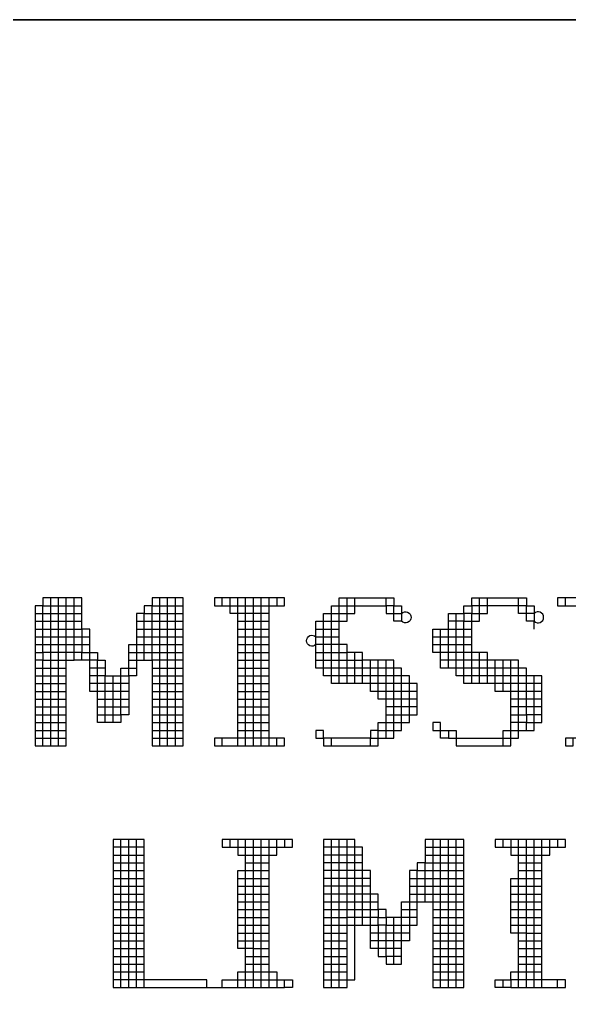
# Model space of a CAD drawing. Header units: millimetres. Extents: x 0 to 420, y 0 to 297.
# Drawn here: x 386.38 to 392.49, y 72.62 to 83.59 of the extents above; entities that cross this region are included whole.
import ezdxf
from ezdxf.enums import TextEntityAlignment as Align

# ---------------------------------------------------------------- set-up
doc = ezdxf.new("R2010")
doc.units = ezdxf.units.MM
doc.layers.add('GPDRAW', color=1, linetype='Continuous')
doc.layers.add('TEXT', color=255, linetype='Continuous')
doc.styles.add('ECL', font='SIMFANG_2312.TTF', dxfattribs={"width": 0.7, "height": 3})

# ---------------------------------------------------------------- blocks, each defined once
blk = doc.blocks.new('gpdraw')
at = {"color": 2}
blk.add_lwpolyline([(912.308, -4.113), (1041.808, -4.113), (1041.808, -82.7), (912.308, -82.7)], close=True, dxfattribs=at)
blk = doc.blocks.new('*U60')
at = {"color": 165, "linetype": 'Continuous'}
for points in [[(27.357, 5.316), (27.209, 5.316), (27.06, 5.316), (26.912, 5.316), (26.763, 5.316), (26.763, 5.167), (26.763, 5.019), (26.763, 4.87), (26.763, 4.722), (26.763, 4.573), (26.763, 4.425), (26.763, 4.276), (26.763, 4.128), (26.763, 3.979), (26.763, 3.831), (26.763, 3.682), (26.912, 3.682), (27.06, 3.682), (27.209, 3.682), (27.357, 3.682), (27.357, 3.831), (27.357, 3.979), (27.357, 4.128), (27.357, 4.276), (27.357, 4.425), (27.357, 4.573), (27.357, 4.722), (27.357, 4.87), (27.357, 5.019), (27.357, 5.167), (27.357, 5.316), (27.357, 5.464), (27.357, 5.613), (27.357, 5.761), (27.357, 5.91), (27.357, 6.058), (27.357, 6.207), (27.357, 6.355), (27.357, 6.504), (26.763, 6.504), (26.763, 6.355), (26.615, 6.355), (26.615, 6.207), (26.466, 6.207), (26.466, 6.058), (26.466, 5.91), (26.466, 5.761), (26.466, 5.613), (26.466, 5.464), (26.466, 5.316), (26.466, 5.167), (26.466, 5.019), (26.318, 5.019), (26.318, 4.87), (26.318, 4.722), (26.318, 4.573), (26.318, 4.425), (26.318, 4.276), (26.169, 4.276), (26.169, 4.128), (26.021, 4.128), (25.872, 4.128), (25.724, 4.128), (25.724, 4.276), (25.724, 4.425), (25.724, 4.573), (25.724, 4.722), (25.575, 4.722), (25.575, 4.87), (25.575, 5.019), (25.575, 5.167), (25.575, 5.316), (25.575, 5.464), (25.575, 5.613), (25.575, 5.761), (25.575, 5.91), (25.427, 5.91), (25.427, 6.058), (25.427, 6.207), (25.427, 6.355), (25.427, 6.504), (24.684, 6.504), (24.684, 6.355), (24.536, 6.355), (24.536, 6.207), (24.536, 6.058), (24.536, 5.91), (24.536, 5.761), (24.536, 5.613), (24.536, 5.464), (24.536, 5.316), (24.536, 5.167), (24.536, 5.019), (24.536, 4.87), (24.536, 4.722), (24.536, 4.573), (24.536, 4.425), (24.536, 4.276), (24.536, 4.128), (24.536, 3.979), (24.536, 3.831), (24.536, 3.682), (24.684, 3.682), (24.833, 3.682), (24.981, 3.682), (25.13, 3.682), (25.13, 3.831), (25.13, 3.979), (25.13, 4.128), (25.13, 4.276), (25.13, 4.425), (25.13, 4.573), (25.13, 4.722), (25.13, 4.87), (25.13, 5.019), (25.13, 5.167), (25.13, 5.316), (25.13, 5.464), (25.13, 5.613), (25.13, 5.761), (25.13, 5.91), (25.13, 6.058), (25.13, 6.207), (25.13, 6.355), (25.13, 6.504)], [(30.476, 4.87), (30.476, 5.019), (30.476, 5.167), (30.476, 5.316), (30.476, 5.464), (30.476, 5.613), (30.327, 5.613), (30.327, 5.761), (30.327, 5.91), (30.327, 6.058), (30.327, 6.207), (30.476, 6.207), (30.476, 6.355), (30.476, 6.504)], [(32.406, 5.91), (32.555, 5.91), (32.703, 5.91), (32.852, 5.91), (32.852, 6.058), (32.852, 6.207), (33, 6.207), (33, 6.355), (33, 6.504)], [(32.406, 3.831), (32.258, 3.831), (32.258, 3.979), (32.555, 3.979), (32.555, 3.831), (33.446, 3.831), (33.446, 3.979), (33.594, 3.979), (33.743, 3.979), (33.891, 3.979), (34.04, 3.979), (34.04, 4.128), (34.188, 4.128), (34.188, 4.276), (34.188, 4.425), (34.188, 4.573), (34.188, 4.722), (34.188, 4.87), (34.188, 5.019), (33.891, 5.019), (33.891, 5.167), (33.743, 5.167), (33.743, 5.316), (33.149, 5.316), (33.149, 5.464), (32.852, 5.464), (32.703, 5.464), (32.555, 5.464), (32.406, 5.464), (32.258, 5.464), (32.109, 5.464), (32.109, 5.613), (32.109, 5.761), (32.109, 5.91), (32.406, 5.91)], [(24.536, 5.464), (24.684, 5.464), (24.684, 5.613), (24.833, 5.613), (24.981, 5.613), (25.13, 5.613), (25.278, 5.613), (25.427, 5.613), (25.427, 5.464), (25.575, 5.464), (25.724, 5.464), (25.724, 5.316), (25.872, 5.316), (25.872, 5.167), (25.872, 5.019), (26.169, 5.019), (26.318, 5.019), (26.318, 5.167), (26.466, 5.167)], [(25.872, 5.167), (25.724, 5.167), (25.724, 5.316), (25.575, 5.316), (25.427, 5.316), (25.427, 5.464), (25.278, 5.464), (25.13, 5.464), (24.981, 5.464), (24.833, 5.464), (24.684, 5.464), (24.684, 5.316), (24.536, 5.316)], [(32.109, 1.9), (32.109, 1.752), (32.109, 1.603), (32.109, 1.455), (32.109, 1.306), (32.109, 1.158), (32.109, 1.009), (32.109, 0.861), (32.109, 0.712), (32.109, 0.564), (32.109, 0.415), (32.109, 0.267), (32.109, 0.118), (32.109, -0.03), (32.109, -0.179), (32.109, -0.327), (32.109, -0.476), (32.109, -0.624), (32.109, -0.773), (32.109, -0.921), (32.258, -0.921), (32.406, -0.921), (32.555, -0.921), (32.703, -0.921), (32.703, -0.773), (32.703, -0.624), (32.703, -0.476), (32.703, -0.327), (32.703, -0.179), (32.703, -0.03), (32.703, 0.118), (32.703, 0.267), (32.703, 0.415), (32.703, 0.564), (32.703, 0.712), (32.703, 0.861), (32.703, 1.009), (32.703, 1.158), (32.703, 1.306), (32.703, 1.455), (32.703, 1.603), (32.703, 1.752), (32.703, 1.9), (31.961, 1.9), (31.961, 1.752), (31.961, 1.603), (31.961, 1.455), (31.812, 1.455), (31.812, 1.306), (31.664, 1.306), (31.664, 1.158), (31.664, 1.009), (31.664, 0.861), (31.664, 0.712), (31.664, 0.564), (31.664, 0.415), (31.664, 0.267), (31.664, 0.118), (31.664, -0.03), (31.515, -0.03), (31.367, -0.03), (31.218, -0.03), (31.218, 0.118), (31.07, 0.118), (30.921, 0.118)], [(31.812, 0.415), (31.664, 0.415), (31.515, 0.415), (31.218, 0.415), (31.218, 0.564), (31.07, 0.564), (31.07, 0.712), (31.07, 0.861), (30.921, 0.861), (30.773, 0.861), (30.624, 0.861), (30.624, 1.009), (30.476, 1.009), (30.327, 1.009), (30.179, 1.009), (30.03, 1.009)], [(30.624, 0.712), (30.624, 0.861), (30.476, 0.861), (30.327, 0.861), (30.179, 0.861), (30.03, 0.861)], [(30.476, 0.564), (30.624, 0.564), (30.773, 0.564), (30.921, 0.564), (31.07, 0.564), (31.07, 0.415), (31.218, 0.415), (31.218, 0.267), (31.367, 0.267), (31.515, 0.267), (31.664, 0.267), (31.812, 0.267), (31.812, 0.415), (31.812, 0.564)], [(28.1, -0.921), (28.1, -0.773), (28.397, -0.773), (28.397, -0.624), (28.545, -0.624), (28.694, -0.624), (28.842, -0.624), (28.991, -0.624), (29.139, -0.624), (29.139, -0.773), (29.436, -0.773), (29.436, -0.921), (29.288, -0.921)]]:
    blk.add_lwpolyline(points, dxfattribs=at)
at = {"color": 197, "linetype": 'Continuous'}
for points in [[(24.833, 3.682), (24.833, 3.831), (24.833, 3.979), (24.833, 4.128), (24.833, 4.276), (24.833, 4.425), (24.833, 4.573), (24.833, 4.722), (24.833, 4.87), (24.833, 5.019), (24.833, 5.167), (24.833, 5.316), (24.833, 5.464), (24.833, 5.613), (24.833, 5.761), (24.833, 5.91), (24.833, 6.058), (24.833, 6.207), (24.833, 6.355), (24.833, 6.504)], [(24.536, 6.207), (24.684, 6.207), (24.684, 6.355), (24.833, 6.355), (24.981, 6.355), (25.13, 6.355), (25.278, 6.355), (25.427, 6.355)], [(24.536, 6.058), (24.684, 6.058), (24.684, 6.207), (24.833, 6.207), (24.981, 6.207), (25.13, 6.207), (25.278, 6.207), (25.427, 6.207)], [(24.536, 5.91), (24.684, 5.91), (24.684, 6.058), (24.833, 6.058), (24.981, 6.058), (25.13, 6.058), (25.278, 6.058), (25.427, 6.058)], [(31.218, 3.831), (31.218, 3.979), (31.218, 4.128), (31.218, 4.276), (31.218, 4.425), (31.218, 4.573), (31.218, 4.722), (31.218, 4.87), (31.218, 5.019), (31.218, 5.167), (31.218, 5.316)], [(34.188, 4.276), (34.04, 4.276), (33.891, 4.276), (33.891, 4.425), (33.743, 4.425), (33.594, 4.425)], [(26.021, 1.603), (26.169, 1.603), (26.318, 1.603), (26.466, 1.603), (26.615, 1.603)], [(26.021, 1.306), (26.169, 1.306), (26.318, 1.306), (26.466, 1.306), (26.615, 1.306)], [(26.021, 1.158), (26.169, 1.158), (26.318, 1.158), (26.466, 1.158), (26.615, 1.158)], [(33.743, 1.306), (33.891, 1.306), (34.04, 1.306), (34.188, 1.306)], [(26.021, 1.009), (26.169, 1.009), (26.318, 1.009), (26.466, 1.009), (26.615, 1.009)], [(26.021, 0.861), (26.169, 0.861), (26.318, 0.861), (26.466, 0.861), (26.615, 0.861)], [(26.021, 0.712), (26.169, 0.712), (26.318, 0.712), (26.466, 0.712), (26.615, 0.712)], [(26.021, 0.564), (26.169, 0.564), (26.318, 0.564), (26.466, 0.564), (26.615, 0.564)], [(26.021, 0.415), (26.169, 0.415), (26.318, 0.415), (26.466, 0.415), (26.615, 0.415)], [(26.021, 0.267), (26.169, 0.267), (26.318, 0.267), (26.466, 0.267), (26.615, 0.267)], [(26.021, -0.03), (26.169, -0.03), (26.318, -0.03), (26.466, -0.03), (26.615, -0.03)], [(26.021, -0.179), (26.169, -0.179), (26.318, -0.179), (26.466, -0.179), (26.615, -0.179)], [(26.021, -0.327), (26.169, -0.327), (26.318, -0.327), (26.466, -0.327), (26.615, -0.327)], [(28.545, -0.327), (28.694, -0.327), (28.842, -0.327), (28.991, -0.327)], [(26.021, -0.476), (26.169, -0.476), (26.318, -0.476), (26.466, -0.476), (26.615, -0.476)], [(28.545, -0.476), (28.694, -0.476), (28.842, -0.476), (28.991, -0.476)], [(27.803, -0.921), (27.803, -0.773), (26.615, -0.773), (26.466, -0.773), (26.318, -0.773), (26.169, -0.773), (26.021, -0.773)], [(34.485, -0.921), (34.634, -0.921), (34.634, -0.773), (34.188, -0.773), (34.04, -0.773), (33.891, -0.773), (33.743, -0.773), (33.594, -0.773), (33.594, -0.921), (33.446, -0.921), (33.446, -0.773)]]:
    blk.add_lwpolyline(points, dxfattribs=at)
at = {"color": 166, "linetype": 'Continuous'}
for points in [[(24.981, 3.682), (24.981, 3.831), (24.981, 3.979), (24.981, 4.128), (24.981, 4.276), (24.981, 4.425), (24.981, 4.573), (24.981, 4.722), (24.981, 4.87), (24.981, 5.019), (24.981, 5.167), (24.981, 5.316), (24.981, 5.464), (24.981, 5.613), (24.981, 5.761), (24.981, 5.91), (24.981, 6.058), (24.981, 6.207), (24.981, 6.355), (24.981, 6.504)], [(27.06, 3.682), (27.06, 3.831), (27.06, 3.979), (27.06, 4.128), (27.06, 4.276), (27.06, 4.425), (27.06, 4.573), (27.06, 4.722), (27.06, 4.87), (27.06, 5.019), (27.06, 5.167), (27.06, 5.316), (27.06, 5.464), (27.06, 5.613), (27.06, 5.761), (27.06, 5.91), (27.06, 6.058), (27.06, 6.207), (27.06, 6.355), (27.06, 6.504)], [(27.209, 3.682), (27.209, 3.831), (27.209, 3.979), (27.209, 4.128), (27.209, 4.276), (27.209, 4.425), (27.209, 4.573), (27.209, 4.722), (27.209, 4.87), (27.209, 5.019), (27.209, 5.167), (27.209, 5.316), (27.209, 5.464), (27.209, 5.613), (27.209, 5.761), (27.209, 5.91), (27.209, 6.058), (27.209, 6.207), (27.209, 6.355), (27.209, 6.504)], [(28.694, 3.682), (28.694, 3.831), (28.694, 3.979), (28.694, 4.128), (28.694, 4.276), (28.694, 4.425), (28.694, 4.573), (28.694, 4.722), (28.694, 4.87), (28.694, 5.019), (28.694, 5.167), (28.694, 5.316), (28.694, 5.464), (28.694, 5.613), (28.694, 5.761), (28.694, 5.91), (28.694, 6.058), (28.694, 6.207), (28.694, 6.355), (28.694, 6.504)], [(34.188, 4.722), (34.04, 4.722), (33.891, 4.722), (33.891, 4.87), (33.743, 4.87), (33.743, 5.019), (33.594, 5.019), (33.446, 5.019), (33.297, 5.019), (33.149, 5.019), (33.149, 5.167), (33, 5.167), (32.852, 5.167), (32.703, 5.167), (32.555, 5.167), (32.555, 5.316), (32.555, 5.464), (32.555, 5.613), (32.555, 5.761), (32.555, 5.91), (32.555, 6.058), (32.555, 6.207)], [(26.466, -0.921), (26.466, -0.773), (26.466, -0.624), (26.466, -0.476), (26.466, -0.327), (26.466, -0.179), (26.466, -0.03), (26.466, 0.118), (26.466, 0.267), (26.466, 0.415), (26.466, 0.564), (26.466, 0.712), (26.466, 0.861), (26.466, 1.009), (26.466, 1.158), (26.466, 1.306), (26.466, 1.455), (26.466, 1.603), (26.466, 1.752), (26.466, 1.9)], [(28.842, -0.921), (28.842, -0.773), (28.842, -0.624), (28.842, -0.476), (28.842, -0.327), (28.842, -0.179), (28.842, -0.03), (28.842, 0.118), (28.842, 0.267), (28.842, 0.415), (28.842, 0.564), (28.842, 0.712), (28.842, 0.861), (28.842, 1.009), (28.842, 1.158), (28.842, 1.306), (28.842, 1.455), (28.842, 1.603), (28.842, 1.752), (28.842, 1.9)], [(32.258, -0.921), (32.258, -0.773), (32.258, -0.624), (32.258, -0.476), (32.258, -0.327), (32.258, -0.179), (32.258, -0.03), (32.258, 0.118), (32.258, 0.267), (32.258, 0.415), (32.258, 0.564), (32.258, 0.712), (32.258, 0.861), (32.258, 1.009), (32.258, 1.158), (32.258, 1.306), (32.258, 1.455), (32.258, 1.603), (32.258, 1.752), (32.258, 1.9)], [(32.406, -0.921), (32.406, -0.773), (32.406, -0.624), (32.406, -0.476), (32.406, -0.327), (32.406, -0.179), (32.406, -0.03), (32.406, 0.118), (32.406, 0.267), (32.406, 0.415), (32.406, 0.564), (32.406, 0.712), (32.406, 0.861), (32.406, 1.009), (32.406, 1.158), (32.406, 1.306), (32.406, 1.455), (32.406, 1.603), (32.406, 1.752), (32.406, 1.9)], [(34.04, -0.921), (34.04, -0.773), (34.04, -0.624), (34.04, -0.476), (34.04, -0.327), (34.04, -0.179), (34.04, -0.03), (34.04, 0.118), (34.04, 0.267), (34.04, 0.415), (34.04, 0.564), (34.04, 0.712), (34.04, 0.861), (34.04, 1.009), (34.04, 1.158), (34.04, 1.306), (34.04, 1.455), (34.04, 1.603), (34.04, 1.752), (34.04, 1.9)]]:
    blk.add_lwpolyline(points, dxfattribs=at)
at = {"color": 164, "linetype": 'Continuous'}
for points in [[(25.278, 5.464), (25.278, 5.613), (25.278, 5.761), (25.278, 5.91), (25.278, 6.058), (25.278, 6.207), (25.278, 6.355), (25.278, 6.504)], [(32.555, -0.921), (32.555, -0.773), (32.555, -0.624), (32.555, -0.476), (32.555, -0.327), (32.555, -0.179), (32.555, -0.03), (32.555, 0.118), (32.555, 0.267), (32.555, 0.415), (32.555, 0.564), (32.555, 0.712), (32.555, 0.861), (32.555, 1.009), (32.555, 1.158), (32.555, 1.306), (32.555, 1.455), (32.555, 1.603), (32.555, 1.752), (32.555, 1.9)], [(32.109, 0.564), (32.258, 0.564), (32.406, 0.564), (32.555, 0.564), (32.703, 0.564)]]:
    blk.add_lwpolyline(points, dxfattribs=at)
at = {"color": 177, "linetype": 'Continuous'}
for points in [[(26.912, 3.682), (26.912, 3.831), (26.912, 3.979), (26.912, 4.128), (26.912, 4.276), (26.912, 4.425), (26.912, 4.573), (26.912, 4.722), (26.912, 4.87), (26.912, 5.019), (26.912, 5.167), (26.912, 5.316), (26.912, 5.464), (26.912, 5.613), (26.912, 5.761), (26.912, 5.91), (26.912, 6.058), (26.912, 6.207), (26.912, 6.355), (26.912, 6.504)], [(31.812, 4.573), (31.664, 4.573), (31.664, 4.722), (31.515, 4.722), (31.515, 4.87), (31.367, 4.87), (31.367, 5.019), (31.218, 5.019), (31.07, 5.019), (30.921, 5.019), (30.773, 5.019), (30.624, 5.019), (30.476, 5.019), (30.327, 5.019), (30.179, 5.019), (30.179, 5.167), (30.179, 5.316), (30.179, 5.464), (30.179, 5.613), (30.03, 5.613), (30.03, 5.761), (30.03, 5.91), (30.179, 5.91), (30.179, 6.058), (30.327, 6.058), (30.476, 6.058), (30.476, 6.207), (30.624, 6.207), (30.624, 6.355), (30.624, 6.504)], [(26.466, 5.91), (26.615, 5.91), (26.615, 6.058), (26.763, 6.058), (26.763, 6.207), (26.912, 6.207), (27.06, 6.207), (27.209, 6.207), (27.357, 6.207)], [(28.1, 6.355), (28.248, 6.355), (28.397, 6.355), (28.545, 6.355), (28.694, 6.355), (28.842, 6.355), (28.991, 6.355), (29.139, 6.355)], [(26.466, 5.761), (26.615, 5.761), (26.615, 5.91), (26.763, 5.91), (26.763, 6.058), (26.912, 6.058), (27.06, 6.058), (27.209, 6.058), (27.357, 6.058)], [(29.882, 5.464), (30.03, 5.464), (30.179, 5.464), (30.327, 5.464), (30.476, 5.464)], [(32.852, 4.87), (32.852, 5.019), (32.852, 5.167), (32.852, 5.316), (32.852, 5.464)], [(33, 4.87), (33, 5.019), (33, 5.167), (33, 5.316), (33, 5.464)], [(29.882, 5.316), (30.03, 5.316), (30.179, 5.316), (30.327, 5.316), (30.476, 5.316), (30.624, 5.316), (30.773, 5.316)], [(31.07, 3.979), (31.07, 4.128), (31.218, 4.128), (31.367, 4.128), (31.515, 4.128), (31.515, 4.276), (31.515, 4.425), (31.515, 4.573), (31.515, 4.722), (31.367, 4.722), (31.367, 4.87), (31.218, 4.87), (31.07, 4.87), (30.921, 4.87), (30.921, 5.019), (30.921, 5.167), (30.921, 5.316)], [(30.921, 3.682), (31.07, 3.682), (31.07, 3.831), (31.07, 3.979), (31.218, 3.979), (31.367, 3.979), (31.367, 4.128), (31.367, 4.276), (31.367, 4.425), (31.367, 4.573), (31.367, 4.722), (31.218, 4.722), (31.07, 4.722), (31.07, 4.87), (31.07, 5.019), (31.07, 5.167), (31.07, 5.316)], [(33.446, 4.722), (33.446, 4.87), (33.446, 5.019), (33.446, 5.167), (33.446, 5.316)], [(25.872, 4.128), (25.872, 4.276), (25.872, 4.425), (25.872, 4.573), (25.872, 4.722), (25.724, 4.722), (25.724, 4.87), (25.724, 5.019), (25.724, 5.167), (25.575, 5.167)], [(26.763, 5.167), (26.912, 5.167), (27.06, 5.167), (27.209, 5.167), (27.357, 5.167)], [(26.763, 5.019), (26.912, 5.019), (27.06, 5.019), (27.209, 5.019), (27.357, 5.019)], [(26.763, 4.87), (26.912, 4.87), (27.06, 4.87), (27.209, 4.87), (27.357, 4.87)], [(26.763, 4.722), (26.912, 4.722), (27.06, 4.722), (27.209, 4.722), (27.357, 4.722)], [(26.763, 4.276), (26.912, 4.276), (27.06, 4.276), (27.209, 4.276), (27.357, 4.276)], [(26.763, 4.128), (26.912, 4.128), (27.06, 4.128), (27.209, 4.128), (27.357, 4.128)], [(26.763, 3.979), (26.912, 3.979), (27.06, 3.979), (27.209, 3.979), (27.357, 3.979)], [(26.763, 3.831), (26.912, 3.831), (27.06, 3.831), (27.209, 3.831), (27.357, 3.831)], [(28.694, -0.921), (28.694, -0.773), (28.694, -0.624), (28.694, -0.476), (28.694, -0.327), (28.694, -0.179), (28.694, -0.03), (28.694, 0.118), (28.694, 0.267), (28.694, 0.415), (28.694, 0.564), (28.694, 0.712), (28.694, 0.861), (28.694, 1.009), (28.694, 1.158), (28.694, 1.306), (28.694, 1.455), (28.694, 1.603), (28.694, 1.752), (28.694, 1.9)], [(33.446, 1.752), (33.594, 1.752), (33.743, 1.752), (33.891, 1.752), (34.04, 1.752), (34.188, 1.752), (34.337, 1.752), (34.337, 1.9)], [(30.773, 1.603), (30.624, 1.603), (30.624, 1.752), (30.476, 1.752), (30.327, 1.752), (30.179, 1.752), (30.03, 1.752)], [(30.773, 1.455), (30.624, 1.455), (30.624, 1.603), (30.476, 1.603), (30.327, 1.603), (30.179, 1.603), (30.03, 1.603)], [(31.961, 1.603), (32.109, 1.603), (32.258, 1.603), (32.406, 1.603), (32.555, 1.603), (32.703, 1.603)], [(28.694, 1.306), (28.842, 1.306), (28.991, 1.306)], [(31.664, 1.009), (31.812, 1.009), (31.812, 1.158), (31.961, 1.158), (31.961, 1.306), (32.109, 1.306), (32.258, 1.306), (32.406, 1.306), (32.555, 1.306), (32.703, 1.306)], [(31.664, 0.861), (31.812, 0.861), (31.812, 1.009), (31.961, 1.009), (31.961, 1.158), (32.109, 1.158), (32.258, 1.158), (32.406, 1.158), (32.555, 1.158), (32.703, 1.158)], [(33.891, 1.158), (34.04, 1.158), (34.188, 1.158)], [(31.367, -0.476), (31.367, -0.327), (31.367, -0.179), (31.367, -0.03), (31.367, 0.118), (31.367, 0.267), (31.367, 0.415)], [(33.891, 0.118), (34.04, 0.118), (34.188, 0.118)], [(28.694, -0.179), (28.842, -0.179), (28.991, -0.179)], [(32.109, -0.179), (32.258, -0.179), (32.406, -0.179), (32.555, -0.179), (32.703, -0.179)], [(32.109, -0.327), (32.258, -0.327), (32.406, -0.327), (32.555, -0.327), (32.703, -0.327)], [(32.109, -0.476), (32.258, -0.476), (32.406, -0.476), (32.555, -0.476), (32.703, -0.476)], [(32.109, -0.624), (32.258, -0.624), (32.406, -0.624), (32.555, -0.624), (32.703, -0.624)], [(33.891, -0.624), (34.04, -0.624), (34.188, -0.624)], [(28.397, -0.921), (28.397, -0.773), (28.545, -0.773), (28.694, -0.773), (28.842, -0.773), (28.991, -0.773), (29.139, -0.773), (29.139, -0.921)]]:
    blk.add_lwpolyline(points, dxfattribs=at)
at = {"color": 155, "linetype": 'Continuous'}
for points in [[(29.139, 6.504), (29.139, 6.355), (29.288, 6.355), (29.288, 6.504), (27.951, 6.504), (27.951, 6.355), (28.1, 6.355), (28.1, 6.504)], [(30.179, 3.682), (30.327, 3.682), (30.476, 3.682), (30.624, 3.682), (30.773, 3.682), (30.921, 3.682), (30.921, 3.831), (31.07, 3.831), (31.218, 3.831), (31.367, 3.831), (31.367, 3.979), (31.515, 3.979), (31.515, 4.128), (31.664, 4.128), (31.664, 4.276), (31.812, 4.276), (31.812, 4.425), (31.812, 4.573), (31.812, 4.722), (31.812, 4.87), (31.664, 4.87), (31.664, 5.019), (31.515, 5.019), (31.515, 5.167), (31.367, 5.167), (31.367, 5.316), (30.773, 5.316), (30.773, 5.464), (30.476, 5.464)], [(32.258, 3.979), (32.258, 4.128), (32.109, 4.128), (32.109, 3.979), (32.258, 3.979)], [(30.476, 0.712), (30.624, 0.712), (30.773, 0.712), (30.921, 0.712), (31.07, 0.712)]]:
    blk.add_lwpolyline(points, dxfattribs=at)
at = {"color": 175, "linetype": 'Continuous'}
for points in [[(28.991, 6.207), (28.842, 6.207), (28.694, 6.207), (28.545, 6.207), (28.397, 6.207), (28.248, 6.207), (28.248, 6.355), (28.248, 6.504)], [(28.397, 6.058), (28.545, 6.058), (28.694, 6.058), (28.842, 6.058), (28.991, 6.058)], [(28.397, 5.91), (28.545, 5.91), (28.694, 5.91), (28.842, 5.91), (28.991, 5.91)], [(28.397, 5.761), (28.545, 5.761), (28.694, 5.761), (28.842, 5.761), (28.991, 5.761)], [(32.109, 5.761), (32.258, 5.761), (32.406, 5.761), (32.555, 5.761), (32.703, 5.761), (32.852, 5.761)], [(26.318, 5.316), (26.466, 5.316), (26.615, 5.316), (26.763, 5.316), (26.763, 5.464), (26.912, 5.464), (27.06, 5.464), (27.209, 5.464), (27.357, 5.464)], [(28.397, 5.613), (28.545, 5.613), (28.694, 5.613), (28.842, 5.613), (28.991, 5.613)], [(28.397, 5.464), (28.545, 5.464), (28.694, 5.464), (28.842, 5.464), (28.991, 5.464)], [(32.109, 5.613), (32.258, 5.613), (32.406, 5.613), (32.555, 5.613), (32.703, 5.613), (32.852, 5.613)], [(28.397, 5.316), (28.545, 5.316), (28.694, 5.316), (28.842, 5.316), (28.991, 5.316)], [(28.397, 5.167), (28.545, 5.167), (28.694, 5.167), (28.842, 5.167), (28.991, 5.167)], [(28.397, 5.019), (28.545, 5.019), (28.694, 5.019), (28.842, 5.019), (28.991, 5.019)], [(28.397, 4.87), (28.545, 4.87), (28.694, 4.87), (28.842, 4.87), (28.991, 4.87)], [(28.397, 4.722), (28.545, 4.722), (28.694, 4.722), (28.842, 4.722), (28.991, 4.722)], [(28.397, 4.573), (28.545, 4.573), (28.694, 4.573), (28.842, 4.573), (28.991, 4.573)], [(28.397, 4.425), (28.545, 4.425), (28.694, 4.425), (28.842, 4.425), (28.991, 4.425)], [(28.397, 4.276), (28.545, 4.276), (28.694, 4.276), (28.842, 4.276), (28.991, 4.276)], [(28.397, 4.128), (28.545, 4.128), (28.694, 4.128), (28.842, 4.128), (28.991, 4.128)], [(26.615, -0.921), (26.615, -0.773), (26.615, -0.624), (26.615, -0.476), (26.615, -0.327), (26.615, -0.179), (26.615, -0.03), (26.615, 0.118), (26.615, 0.267), (26.615, 0.415), (26.615, 0.564), (26.615, 0.712), (26.615, 0.861), (26.615, 1.009), (26.615, 1.158), (26.615, 1.306), (26.615, 1.455), (26.615, 1.603), (26.615, 1.752), (26.466, 1.752), (26.318, 1.752), (26.169, 1.752), (26.021, 1.752)], [(30.921, 0.267), (31.07, 0.267), (31.07, 0.118), (31.07, -0.03), (31.07, -0.179), (31.07, -0.327), (31.218, -0.327), (31.218, -0.476), (31.367, -0.476), (31.515, -0.476), (31.515, -0.327), (31.515, -0.179), (31.515, -0.03), (31.515, 0.118), (31.515, 0.267), (31.515, 0.415), (31.515, 0.564), (31.515, 0.712), (31.664, 0.712), (31.812, 0.712), (31.812, 0.861), (31.961, 0.861), (31.961, 1.009), (32.109, 1.009), (32.258, 1.009), (32.406, 1.009), (32.555, 1.009), (32.703, 1.009)], [(31.515, 0.564), (31.664, 0.564), (31.812, 0.564), (31.812, 0.712), (31.961, 0.712), (31.961, 0.861), (32.109, 0.861), (32.258, 0.861), (32.406, 0.861), (32.555, 0.861), (32.703, 0.861)], [(31.664, 0.118), (31.515, 0.118), (31.367, 0.118), (31.218, 0.118), (31.218, 0.267), (31.07, 0.267), (31.07, 0.415), (30.921, 0.415), (30.773, 0.415), (30.624, 0.415), (30.476, 0.415)]]:
    blk.add_lwpolyline(points, dxfattribs=at)
at = {"color": 225, "linetype": 'Continuous'}
blk.add_lwpolyline([(28.397, 3.682), (28.397, 3.831), (28.397, 3.979), (28.397, 4.128), (28.397, 4.276), (28.397, 4.425), (28.397, 4.573), (28.397, 4.722), (28.397, 4.87), (28.397, 5.019), (28.397, 5.167), (28.397, 5.316), (28.397, 5.464), (28.397, 5.613), (28.397, 5.761), (28.397, 5.91), (28.397, 6.058), (28.397, 6.207), (28.397, 6.355), (28.397, 6.504)], dxfattribs=at)
at = {"color": 207, "linetype": 'Continuous'}
for points in [[(28.545, 3.682), (28.545, 3.831), (28.545, 3.979), (28.545, 4.128), (28.545, 4.276), (28.545, 4.425), (28.545, 4.573), (28.545, 4.722), (28.545, 4.87), (28.545, 5.019), (28.545, 5.167), (28.545, 5.316), (28.545, 5.464), (28.545, 5.613), (28.545, 5.761), (28.545, 5.91), (28.545, 6.058), (28.545, 6.207), (28.545, 6.355), (28.545, 6.504)], [(32.406, 3.979), (32.406, 3.831), (32.555, 3.831), (32.555, 3.682), (32.703, 3.682), (32.852, 3.682), (33, 3.682), (33.149, 3.682), (33.297, 3.682), (33.446, 3.682), (33.594, 3.682), (33.594, 3.831), (33.743, 3.831), (33.743, 3.979), (33.743, 4.128), (33.743, 4.276), (33.743, 4.425), (33.743, 4.573), (33.743, 4.722), (33.743, 4.87), (33.594, 4.87), (33.446, 4.87), (33.297, 4.87), (33.297, 5.019), (33.297, 5.167), (33.297, 5.316)], [(33.891, 3.979), (33.891, 4.128), (33.743, 4.128), (33.594, 4.128)], [(24.684, 3.682), (24.684, 3.831), (24.833, 3.831), (24.981, 3.831), (25.13, 3.831)], [(26.169, -0.921), (26.169, -0.773), (26.169, -0.624), (26.169, -0.476), (26.169, -0.327), (26.169, -0.179), (26.169, -0.03), (26.169, 0.118), (26.169, 0.267), (26.169, 0.415), (26.169, 0.564), (26.169, 0.712), (26.169, 0.861), (26.169, 1.009), (26.169, 1.158), (26.169, 1.306), (26.169, 1.455), (26.169, 1.603), (26.169, 1.752), (26.169, 1.9)]]:
    blk.add_lwpolyline(points, dxfattribs=at)
at = {"color": 154, "linetype": 'Continuous'}
for points in [[(28.842, 3.682), (28.842, 3.831), (28.842, 3.979), (28.842, 4.128), (28.842, 4.276), (28.842, 4.425), (28.842, 4.573), (28.842, 4.722), (28.842, 4.87), (28.842, 5.019), (28.842, 5.167), (28.842, 5.316), (28.842, 5.464), (28.842, 5.613), (28.842, 5.761), (28.842, 5.91), (28.842, 6.058), (28.842, 6.207), (28.842, 6.355), (28.842, 6.504)], [(31.961, 0.712), (32.109, 0.712), (32.258, 0.712), (32.406, 0.712), (32.555, 0.712), (32.703, 0.712)]]:
    blk.add_lwpolyline(points, dxfattribs=at)
at = {"color": 163, "linetype": 'Continuous'}
for points in [[(28.991, 3.682), (28.991, 3.831), (28.991, 3.979), (28.991, 4.128), (28.991, 4.276), (28.991, 4.425), (28.991, 4.573), (28.991, 4.722), (28.991, 4.87), (28.991, 5.019), (28.991, 5.167), (28.991, 5.316), (28.991, 5.464), (28.991, 5.613), (28.991, 5.761), (28.991, 5.91), (28.991, 6.058), (28.991, 6.207), (28.991, 6.355), (28.991, 6.504)], [(30.03, -0.773), (30.179, -0.773), (30.327, -0.773), (30.476, -0.773), (30.476, -0.624), (30.476, -0.476), (30.476, -0.327), (30.476, -0.179), (30.476, -0.03), (30.476, 0.118), (30.476, 0.267), (30.476, 0.415), (30.476, 0.564), (30.476, 0.712), (30.476, 0.861)]]:
    blk.add_lwpolyline(points, dxfattribs=at)
at = {"color": 157, "linetype": 'Continuous'}
for points in [[(31.812, 4.722), (31.664, 4.722), (31.664, 4.87), (31.515, 4.87), (31.515, 5.019), (31.367, 5.019), (31.367, 5.167), (31.218, 5.167), (31.07, 5.167), (30.921, 5.167), (30.773, 5.167), (30.624, 5.167), (30.476, 5.167), (30.327, 5.167), (30.179, 5.167), (30.03, 5.167), (30.03, 5.316), (30.03, 5.464), (30.03, 5.613), (29.882, 5.613), (29.882, 5.761), (29.882, 5.91), (29.882, 6.058), (30.03, 6.058), (30.03, 6.207), (30.179, 6.207), (30.179, 6.355), (30.327, 6.355), (30.327, 6.504), (31.367, 6.504), (31.367, 6.355), (31.515, 6.355), (31.515, 6.207), (31.515, 6.058), (31.367, 6.058), (31.367, 6.207), (31.367, 6.355), (31.218, 6.355), (31.218, 6.504)], [(26.615, 5.316), (26.615, 5.464), (26.763, 5.464), (26.763, 5.613), (26.912, 5.613), (27.06, 5.613), (27.209, 5.613), (27.357, 5.613)], [(26.318, 4.87), (26.169, 4.87), (26.021, 4.87), (25.872, 4.87), (25.872, 5.019), (25.724, 5.019), (25.575, 5.019)], [(31.218, 4.276), (31.367, 4.276), (31.515, 4.276), (31.664, 4.276), (31.664, 4.425), (31.515, 4.425), (31.367, 4.425), (31.218, 4.425)], [(30.773, 0.267), (30.773, 0.415), (30.773, 0.564), (30.773, 0.712), (30.773, 0.861), (30.773, 1.009), (30.773, 1.158), (30.773, 1.306), (30.773, 1.455), (30.773, 1.603), (30.773, 1.752), (30.624, 1.752), (30.624, 1.9), (30.03, 1.9), (30.03, 1.752), (30.03, 1.603), (30.03, 1.455), (30.03, 1.306), (30.03, 1.158), (30.03, 1.009), (30.03, 0.861), (30.03, 0.712), (30.03, 0.564), (30.03, 0.415), (30.03, 0.267), (30.03, 0.118), (30.03, -0.03), (30.03, -0.179), (30.03, -0.327), (30.03, -0.476), (30.03, -0.624), (30.03, -0.773), (30.03, -0.921), (30.179, -0.921), (30.327, -0.921), (30.327, -0.773), (30.327, -0.624), (30.327, -0.476), (30.327, -0.327), (30.327, -0.179), (30.327, -0.03), (30.327, 0.118), (30.327, 0.267), (30.327, 0.415), (30.327, 0.564), (30.327, 0.712), (30.327, 0.861), (30.327, 1.009), (30.327, 1.158), (30.327, 1.306), (30.327, 1.455), (30.327, 1.603), (30.327, 1.752), (30.327, 1.9)], [(34.188, -0.921), (34.188, -0.773), (34.188, -0.624), (34.188, -0.476), (34.188, -0.327), (34.188, -0.179), (34.188, -0.03), (34.188, 0.118), (34.188, 0.267), (34.188, 0.415), (34.188, 0.564), (34.188, 0.712), (34.188, 0.861), (34.188, 1.009), (34.188, 1.158), (34.188, 1.306), (34.188, 1.455), (34.188, 1.603), (34.188, 1.752), (34.188, 1.9)], [(30.03, 0.564), (30.179, 0.564), (30.327, 0.564), (30.476, 0.564)], [(30.03, 0.267), (30.179, 0.267), (30.327, 0.267), (30.476, 0.267)], [(30.03, 0.118), (30.179, 0.118), (30.327, 0.118), (30.476, 0.118)]]:
    blk.add_lwpolyline(points, dxfattribs=at)
at = {"color": 251, "linetype": 'Continuous'}
for points in [[(32.406, 5.167), (32.406, 5.316), (32.406, 5.464), (32.406, 5.613), (32.406, 5.761), (32.406, 5.91), (32.406, 6.058), (32.406, 6.207), (32.703, 6.207), (32.703, 6.355), (32.852, 6.355), (32.852, 6.504), (33.891, 6.504), (33.891, 6.355), (34.04, 6.355), (34.04, 6.207), (34.04, 6.058, 2.414214), (34.04, 6.207), (33.891, 6.207), (33.743, 6.207), (33.743, 6.355), (33.594, 6.355), (33.446, 6.355), (33.297, 6.355), (33.149, 6.355), (33, 6.355), (32.852, 6.355), (32.852, 6.207), (32.703, 6.207), (32.703, 6.058), (32.555, 6.058), (32.406, 6.058)], [(29.882, 5.91), (30.03, 5.91), (30.03, 6.058), (30.179, 6.058), (30.179, 6.207), (30.327, 6.207), (30.327, 6.355), (30.476, 6.355), (30.624, 6.355), (30.773, 6.355), (30.921, 6.355), (31.07, 6.355), (31.218, 6.355), (31.218, 6.207), (31.367, 6.207), (31.515, 6.207, -2.414214), (31.515, 6.058)]]:
    blk.add_lwpolyline(points, format="xyb", dxfattribs=at)
at = {"color": 147, "linetype": 'Continuous'}
for points in [[(33.149, 4.87), (33.149, 5.019), (33, 5.019), (32.852, 5.019), (32.703, 5.019), (32.703, 5.167), (32.703, 5.316), (32.703, 5.464), (32.703, 5.613), (32.703, 5.761), (32.703, 5.91), (32.703, 6.058), (32.852, 6.058), (33, 6.058), (33, 6.207), (33.149, 6.207), (33.149, 6.355), (33.149, 6.504)], [(28.991, -0.921), (28.991, -0.773), (28.991, -0.624), (28.991, -0.476), (28.991, -0.327), (28.991, -0.179), (28.991, -0.03), (28.991, 0.118), (28.991, 0.267), (28.991, 0.415), (28.991, 0.564), (28.991, 0.712), (28.991, 0.861), (28.991, 1.009), (28.991, 1.158), (28.991, 1.306), (28.991, 1.455), (28.991, 1.603), (28.991, 1.752), (28.991, 1.9)]]:
    blk.add_lwpolyline(points, dxfattribs=at)
at = {"color": 252, "linetype": 'Continuous'}
for points in [[(34.04, 5.91), (34.04, 6.058), (33.891, 6.058), (33.891, 6.207), (33.891, 6.355), (33.743, 6.355), (33.743, 6.504)], [(35.822, 6.504), (35.822, 6.355), (35.97, 6.355), (35.97, 6.504), (34.485, 6.504), (34.485, 6.355), (34.634, 6.355), (34.634, 6.504)], [(30.03, 3.831), (30.03, 3.979), (29.882, 3.979), (29.882, 3.831), (30.03, 3.831)], [(31.07, 3.979), (30.921, 3.979), (30.921, 3.831), (30.03, 3.831), (30.03, 3.682), (30.179, 3.682), (30.179, 3.831)], [(33.743, -0.921), (33.743, -0.773), (33.743, -0.624), (33.743, -0.476), (33.743, -0.327), (33.743, -0.179), (33.743, -0.03), (33.743, 0.118), (33.743, 0.267), (33.743, 0.415), (33.743, 0.564), (33.743, 0.712), (33.743, 0.861), (33.743, 1.009), (33.743, 1.158), (33.743, 1.306), (33.743, 1.455), (33.743, 1.603), (33.743, 1.752), (33.743, 1.9)], [(33.446, -0.921), (33.297, -0.921), (33.297, -0.773), (33.594, -0.773), (33.594, -0.624), (33.743, -0.624), (33.891, -0.624)]]:
    blk.add_lwpolyline(points, dxfattribs=at)
at = {"color": 187, "linetype": 'Continuous'}
for points in [[(26.466, 6.058), (26.615, 6.058), (26.615, 6.207), (26.763, 6.207), (26.763, 6.355), (26.912, 6.355), (27.06, 6.355), (27.209, 6.355), (27.357, 6.355)], [(34.188, 4.425), (34.04, 4.425), (33.891, 4.425), (33.891, 4.573), (33.743, 4.573), (33.594, 4.573)], [(26.021, 1.455), (26.169, 1.455), (26.318, 1.455), (26.466, 1.455), (26.615, 1.455)], [(33.743, 1.455), (33.891, 1.455), (34.04, 1.455), (34.188, 1.455)], [(26.021, 0.118), (26.169, 0.118), (26.318, 0.118), (26.466, 0.118), (26.615, 0.118)], [(31.515, -0.179), (31.367, -0.179), (31.218, -0.179), (31.218, -0.03), (31.07, -0.03), (30.921, -0.03)], [(26.021, -0.624), (26.169, -0.624), (26.318, -0.624), (26.466, -0.624), (26.615, -0.624)]]:
    blk.add_lwpolyline(points, dxfattribs=at)
at = {"color": 167, "linetype": 'Continuous'}
for points in [[(34.634, 6.355), (34.782, 6.355), (34.931, 6.355), (35.079, 6.355), (35.228, 6.355), (35.376, 6.355), (35.525, 6.355), (35.673, 6.355), (35.822, 6.355)], [(24.536, 5.761), (24.684, 5.761), (24.684, 5.91), (24.833, 5.91), (24.981, 5.91), (25.13, 5.91), (25.278, 5.91), (25.427, 5.91), (25.427, 5.761), (25.575, 5.761)], [(25.724, 4.276), (25.872, 4.276), (26.021, 4.276), (26.169, 4.276), (26.169, 4.425), (26.169, 4.573), (26.169, 4.722), (26.169, 4.87), (26.169, 5.019), (26.169, 5.167), (26.318, 5.167), (26.318, 5.316), (26.318, 5.464), (26.318, 5.613), (26.466, 5.613), (26.615, 5.613), (26.615, 5.761), (26.763, 5.761), (26.763, 5.91), (26.912, 5.91), (27.06, 5.91), (27.209, 5.91), (27.357, 5.91)], [(30.327, 4.87), (30.327, 5.019), (30.327, 5.167), (30.327, 5.316), (30.327, 5.464), (30.327, 5.613), (30.179, 5.613), (30.179, 5.761), (30.179, 5.91), (30.327, 5.91)], [(24.536, 5.613), (24.684, 5.613), (24.684, 5.761), (24.833, 5.761), (24.981, 5.761), (25.13, 5.761), (25.278, 5.761), (25.427, 5.761), (25.427, 5.613), (25.575, 5.613)], [(26.318, 5.464), (26.466, 5.464), (26.615, 5.464), (26.615, 5.613), (26.763, 5.613), (26.763, 5.761), (26.912, 5.761), (27.06, 5.761), (27.209, 5.761), (27.357, 5.761)], [(29.882, 5.761), (30.03, 5.761), (30.179, 5.761), (30.327, 5.761)], [(30.624, 4.87), (30.624, 5.019), (30.624, 5.167), (30.624, 5.316), (30.624, 5.464)], [(26.021, 4.128), (26.021, 4.276), (26.021, 4.425), (26.021, 4.573), (26.021, 4.722), (26.021, 4.87), (26.021, 5.019)], [(33.594, 4.276), (33.743, 4.276), (33.891, 4.276), (33.891, 4.128), (34.04, 4.128), (34.04, 4.276), (34.04, 4.425), (34.04, 4.573), (34.04, 4.722), (34.04, 4.87), (34.04, 5.019)], [(26.318, 4.722), (26.169, 4.722), (26.021, 4.722), (25.872, 4.722), (25.872, 4.87), (25.724, 4.87), (25.575, 4.87)], [(25.724, 4.573), (25.872, 4.573), (26.021, 4.573), (26.169, 4.573), (26.318, 4.573)], [(26.763, 4.573), (26.912, 4.573), (27.06, 4.573), (27.209, 4.573), (27.357, 4.573)], [(25.724, 4.425), (25.872, 4.425), (26.021, 4.425), (26.169, 4.425), (26.318, 4.425)], [(26.763, 4.425), (26.912, 4.425), (27.06, 4.425), (27.209, 4.425), (27.357, 4.425)], [(28.397, 3.979), (28.545, 3.979), (28.694, 3.979), (28.842, 3.979), (28.991, 3.979)], [(28.545, 1.455), (28.694, 1.455), (28.842, 1.455), (28.991, 1.455)], [(31.664, 1.158), (31.812, 1.158), (31.812, 1.306), (31.961, 1.306), (31.961, 1.455), (32.109, 1.455), (32.258, 1.455), (32.406, 1.455), (32.555, 1.455), (32.703, 1.455)], [(30.03, 0.712), (30.179, 0.712), (30.327, 0.712), (30.476, 0.712)], [(30.03, 0.415), (30.179, 0.415), (30.327, 0.415), (30.476, 0.415)], [(30.03, -0.03), (30.179, -0.03), (30.327, -0.03), (30.476, -0.03)], [(30.03, -0.179), (30.179, -0.179), (30.327, -0.179), (30.476, -0.179)], [(33.743, -0.03), (33.891, -0.03), (34.04, -0.03), (34.188, -0.03)], [(33.743, -0.179), (33.891, -0.179), (34.04, -0.179), (34.188, -0.179)], [(30.03, -0.327), (30.179, -0.327), (30.327, -0.327), (30.476, -0.327)], [(33.743, -0.327), (33.891, -0.327), (34.04, -0.327), (34.188, -0.327)], [(30.03, -0.476), (30.179, -0.476), (30.327, -0.476), (30.476, -0.476)], [(33.743, -0.476), (33.891, -0.476), (34.04, -0.476), (34.188, -0.476)], [(30.03, -0.624), (30.179, -0.624), (30.327, -0.624), (30.476, -0.624)]]:
    blk.add_lwpolyline(points, dxfattribs=at)
at = {"color": 251, "linetype": 'Continuous'}
for points in [[(34.188, 4.573), (34.04, 4.573), (33.891, 4.573), (33.891, 4.722), (33.743, 4.722), (33.594, 4.722), (33.446, 4.722), (33.297, 4.722), (33.297, 4.87), (33.149, 4.87), (33, 4.87), (32.852, 4.87), (32.703, 4.87), (32.703, 5.019), (32.555, 5.019), (32.555, 5.167), (32.406, 5.167), (32.258, 5.167), (32.258, 5.316), (32.258, 5.464), (32.258, 5.613), (32.258, 5.761), (32.258, 5.91)], [(24.536, 5.167), (24.684, 5.167), (24.684, 5.316), (24.833, 5.316), (24.981, 5.316), (25.13, 5.316), (25.278, 5.316)], [(29.139, 3.682), (29.288, 3.682), (29.288, 3.831), (28.991, 3.831), (28.842, 3.831), (28.694, 3.831), (28.545, 3.831), (28.397, 3.831), (27.951, 3.831), (27.951, 3.682), (28.1, 3.682), (28.1, 3.831)], [(28.1, 3.682), (28.248, 3.682), (28.397, 3.682), (28.545, 3.682), (28.694, 3.682), (28.842, 3.682), (28.991, 3.682), (29.139, 3.682), (29.139, 3.831)], [(29.288, 1.9), (29.288, 1.752), (29.436, 1.752), (29.436, 1.9), (28.1, 1.9), (28.1, 1.752), (28.248, 1.752), (28.248, 1.9)], [(28.397, 1.9), (28.397, 1.752), (28.397, 1.603), (28.545, 1.603), (28.694, 1.603), (28.842, 1.603), (28.991, 1.603), (29.139, 1.603), (29.139, 1.752), (29.288, 1.752)], [(34.485, 1.9), (34.485, 1.752), (34.634, 1.752), (34.634, 1.9), (33.297, 1.9), (33.297, 1.752), (33.446, 1.752), (33.446, 1.9)], [(28.397, 1.158), (28.545, 1.158), (28.694, 1.158), (28.842, 1.158), (28.991, 1.158)], [(31.515, -0.327), (31.367, -0.327), (31.218, -0.327), (31.218, -0.179), (31.07, -0.179), (30.921, -0.179), (30.921, -0.03), (30.921, 0.118), (30.921, 0.267), (30.921, 0.415), (30.921, 0.564), (30.921, 0.712), (30.921, 0.861), (30.921, 1.009), (30.921, 1.158), (30.921, 1.306), (30.773, 1.306)], [(28.397, 1.009), (28.545, 1.009), (28.694, 1.009), (28.842, 1.009), (28.991, 1.009)], [(33.594, 1.009), (33.743, 1.009), (33.891, 1.009), (34.04, 1.009), (34.188, 1.009)], [(28.397, 0.861), (28.545, 0.861), (28.694, 0.861), (28.842, 0.861), (28.991, 0.861)], [(33.594, 0.861), (33.743, 0.861), (33.891, 0.861), (34.04, 0.861), (34.188, 0.861)], [(28.397, 0.712), (28.545, 0.712), (28.694, 0.712), (28.842, 0.712), (28.991, 0.712)], [(33.594, 0.712), (33.743, 0.712), (33.891, 0.712), (34.04, 0.712), (34.188, 0.712)], [(28.397, 0.564), (28.545, 0.564), (28.694, 0.564), (28.842, 0.564), (28.991, 0.564)], [(28.397, 0.415), (28.545, 0.415), (28.694, 0.415), (28.842, 0.415), (28.991, 0.415)], [(33.594, 0.564), (33.743, 0.564), (33.891, 0.564), (34.04, 0.564), (34.188, 0.564)], [(33.594, 0.415), (33.743, 0.415), (33.891, 0.415), (34.04, 0.415), (34.188, 0.415)], [(33.594, 0.267), (33.743, 0.267), (33.891, 0.267), (34.04, 0.267), (34.188, 0.267)], [(33.594, -0.921), (33.743, -0.921), (33.891, -0.921), (34.04, -0.921), (34.188, -0.921), (34.337, -0.921), (34.485, -0.921), (34.485, -0.773)]]:
    blk.add_lwpolyline(points, dxfattribs=at)
at = {"color": 161, "linetype": 'Continuous'}
for points in [[(32.852, 5.464), (32.852, 5.613), (32.852, 5.761), (32.852, 5.91)], [(30.327, -0.921), (30.476, -0.921), (30.476, -0.773), (30.624, -0.773), (30.624, -0.624), (30.624, -0.476), (30.624, -0.327), (30.624, -0.179), (30.624, -0.03), (30.624, 0.118), (30.624, 0.267), (30.624, 0.415), (30.624, 0.564), (30.624, 0.712)]]:
    blk.add_lwpolyline(points, dxfattribs=at)
at = {"color": 185, "linetype": 'Continuous'}
blk.add_lwpolyline([(31.812, 4.425), (31.664, 4.425), (31.664, 4.573), (31.515, 4.573), (31.367, 4.573), (31.218, 4.573), (31.07, 4.573), (31.07, 4.722), (30.921, 4.722), (30.921, 4.87), (30.773, 4.87), (30.624, 4.87), (30.476, 4.87), (30.327, 4.87), (30.179, 4.87), (30.179, 5.019), (30.03, 5.019), (30.03, 5.167), (29.882, 5.167), (29.882, 5.316), (29.882, 5.464), (29.882, 5.613, -2.414214), (29.882, 5.761)], format="xyb", dxfattribs=at)
at = {"color": 143, "linetype": 'Continuous'}
for points in [[(25.427, 5.316), (25.278, 5.316), (25.278, 5.464)], [(30.476, 0.267), (30.624, 0.267), (30.773, 0.267), (30.921, 0.267)]]:
    blk.add_lwpolyline(points, dxfattribs=at)
at = {"color": 156, "linetype": 'Continuous'}
for points in [[(30.773, 4.87), (30.773, 5.019), (30.773, 5.167), (30.773, 5.316)], [(34.188, 4.87), (34.04, 4.87), (33.891, 4.87), (33.891, 5.019), (33.743, 5.019), (33.743, 5.167), (33.594, 5.167), (33.446, 5.167), (33.297, 5.167), (33.149, 5.167), (33.149, 5.316), (33, 5.316), (32.852, 5.316), (32.703, 5.316), (32.555, 5.316), (32.406, 5.316), (32.258, 5.316)], [(30.476, 0.861), (30.476, 1.009), (30.476, 1.158), (30.476, 1.306), (30.476, 1.455), (30.476, 1.603), (30.476, 1.752), (30.476, 1.9)], [(30.773, 1.306), (30.624, 1.306), (30.624, 1.455), (30.476, 1.455), (30.327, 1.455), (30.179, 1.455), (30.03, 1.455)], [(30.921, 1.158), (30.773, 1.158), (30.624, 1.158), (30.624, 1.306), (30.476, 1.306), (30.327, 1.306), (30.179, 1.306), (30.03, 1.306)], [(30.921, 1.009), (30.773, 1.009), (30.624, 1.009), (30.624, 1.158), (30.476, 1.158), (30.327, 1.158), (30.179, 1.158), (30.03, 1.158)], [(32.109, 0.415), (32.258, 0.415), (32.406, 0.415), (32.555, 0.415), (32.703, 0.415)], [(32.109, 0.267), (32.258, 0.267), (32.406, 0.267), (32.555, 0.267), (32.703, 0.267)], [(32.109, 0.118), (32.258, 0.118), (32.406, 0.118), (32.555, 0.118), (32.703, 0.118)], [(32.109, -0.03), (32.258, -0.03), (32.406, -0.03), (32.555, -0.03), (32.703, -0.03)]]:
    blk.add_lwpolyline(points, dxfattribs=at)
at = {"color": 185, "linetype": 'Continuous'}
for points in [[(33.446, 3.682), (33.446, 3.831), (33.594, 3.831), (33.594, 3.979), (33.594, 4.128), (33.594, 4.276), (33.594, 4.425), (33.594, 4.573), (33.594, 4.722), (33.594, 4.87), (33.594, 5.019), (33.594, 5.167), (33.594, 5.316)], [(33.594, 1.9), (33.594, 1.752), (33.594, 1.603), (33.743, 1.603), (33.891, 1.603), (34.04, 1.603), (34.188, 1.603), (34.337, 1.603), (34.337, 1.752), (34.485, 1.752)], [(28.397, 0.267), (28.545, 0.267), (28.694, 0.267), (28.842, 0.267), (28.991, 0.267)], [(28.397, 0.118), (28.545, 0.118), (28.694, 0.118), (28.842, 0.118), (28.991, 0.118)], [(28.397, -0.03), (28.545, -0.03), (28.694, -0.03), (28.842, -0.03), (28.991, -0.03)]]:
    blk.add_lwpolyline(points, dxfattribs=at)
at = {"color": 217, "linetype": 'Continuous'}
for points in [[(24.536, 5.019), (24.684, 5.019), (24.684, 5.167), (24.833, 5.167), (24.981, 5.167), (25.13, 5.167)], [(24.536, 4.87), (24.684, 4.87), (24.684, 5.019), (24.833, 5.019), (24.981, 5.019), (25.13, 5.019)], [(24.536, 4.722), (24.684, 4.722), (24.684, 4.87), (24.833, 4.87), (24.981, 4.87), (25.13, 4.87)], [(24.536, 4.573), (24.684, 4.573), (24.684, 4.722), (24.833, 4.722), (24.981, 4.722), (25.13, 4.722)], [(24.536, 4.425), (24.684, 4.425), (24.684, 4.573), (24.833, 4.573), (24.981, 4.573), (25.13, 4.573)], [(24.536, 4.128), (24.684, 4.128), (24.684, 4.276), (24.833, 4.276), (24.981, 4.276), (25.13, 4.276)], [(24.536, 3.979), (24.684, 3.979), (24.684, 4.128), (24.833, 4.128), (24.981, 4.128), (25.13, 4.128)], [(24.536, 3.831), (24.684, 3.831), (24.684, 3.979), (24.833, 3.979), (24.981, 3.979), (25.13, 3.979)]]:
    blk.add_lwpolyline(points, dxfattribs=at)
at = {"color": 195, "linetype": 'Continuous'}
for points in [[(24.536, 4.276), (24.684, 4.276), (24.684, 4.425), (24.833, 4.425), (24.981, 4.425), (25.13, 4.425)], [(35.822, 3.682), (35.97, 3.682), (35.97, 3.831), (35.673, 3.831), (35.673, 3.979), (35.525, 3.979), (35.376, 3.979), (35.228, 3.979), (35.079, 3.979), (34.931, 3.979), (34.931, 3.831), (34.634, 3.831), (34.634, 3.682), (34.782, 3.682), (34.782, 3.831)]]:
    blk.add_lwpolyline(points, dxfattribs=at)
at = {"color": 235, "linetype": 'Continuous'}
blk.add_lwpolyline([(26.615, 1.752), (26.615, 1.9), (26.021, 1.9), (26.021, 1.752), (26.021, 1.603), (26.021, 1.455), (26.021, 1.306), (26.021, 1.158), (26.021, 1.009), (26.021, 0.861), (26.021, 0.712), (26.021, 0.564), (26.021, 0.415), (26.021, 0.267), (26.021, 0.118), (26.021, -0.03), (26.021, -0.179), (26.021, -0.327), (26.021, -0.476), (26.021, -0.624), (26.021, -0.773), (26.021, -0.921), (26.169, -0.921), (26.318, -0.921), (26.466, -0.921), (26.615, -0.921), (26.763, -0.921), (26.912, -0.921), (27.06, -0.921), (27.209, -0.921), (27.357, -0.921), (27.506, -0.921), (27.654, -0.921), (27.803, -0.921), (28.1, -0.921), (28.248, -0.921), (28.397, -0.921), (28.545, -0.921), (28.694, -0.921), (28.842, -0.921), (28.991, -0.921), (29.139, -0.921), (29.288, -0.921), (29.288, -0.773)], dxfattribs=at)
at = {"color": 196, "linetype": 'Continuous'}
blk.add_lwpolyline([(26.318, -0.921), (26.318, -0.773), (26.318, -0.624), (26.318, -0.476), (26.318, -0.327), (26.318, -0.179), (26.318, -0.03), (26.318, 0.118), (26.318, 0.267), (26.318, 0.415), (26.318, 0.564), (26.318, 0.712), (26.318, 0.861), (26.318, 1.009), (26.318, 1.158), (26.318, 1.306), (26.318, 1.455), (26.318, 1.603), (26.318, 1.752), (26.318, 1.9)], dxfattribs=at)
at = {"color": 250, "linetype": 'Continuous'}
blk.add_lwpolyline([(28.248, 1.752), (28.397, 1.752), (28.545, 1.752), (28.694, 1.752), (28.842, 1.752), (28.991, 1.752), (29.139, 1.752), (29.139, 1.9)], dxfattribs=at)
at = {"color": 35, "linetype": 'Continuous'}
blk.add_lwpolyline([(28.545, -0.921), (28.545, -0.773), (28.545, -0.624), (28.545, -0.476), (28.545, -0.327), (28.545, -0.179), (28.545, -0.03), (28.545, 0.118), (28.545, 0.267), (28.545, 0.415), (28.545, 0.564), (28.545, 0.712), (28.545, 0.861), (28.545, 1.009), (28.545, 1.158), (28.545, 1.306), (28.545, 1.455), (28.545, 1.603), (28.545, 1.752), (28.545, 1.9)], dxfattribs=at)
at = {"color": 168, "linetype": 'Continuous'}
blk.add_lwpolyline([(30.179, -0.921), (30.179, -0.773), (30.179, -0.624), (30.179, -0.476), (30.179, -0.327), (30.179, -0.179), (30.179, -0.03), (30.179, 0.118), (30.179, 0.267), (30.179, 0.415), (30.179, 0.564), (30.179, 0.712), (30.179, 0.861), (30.179, 1.009), (30.179, 1.158), (30.179, 1.306), (30.179, 1.455), (30.179, 1.603), (30.179, 1.752), (30.179, 1.9)], dxfattribs=at)
at = {"color": 219, "linetype": 'Continuous'}
blk.add_lwpolyline([(33.891, -0.921), (33.891, -0.773), (33.891, -0.624), (33.891, -0.476), (33.891, -0.327), (33.891, -0.179), (33.891, -0.03), (33.891, 0.118), (33.891, 0.267), (33.891, 0.415), (33.891, 0.564), (33.891, 0.712), (33.891, 0.861), (33.891, 1.009), (33.891, 1.158), (33.891, 1.306), (33.891, 1.455), (33.891, 1.603), (33.891, 1.752), (33.891, 1.9)], dxfattribs=at)
at = {"color": 159, "linetype": 'Continuous'}
for points in [[(31.961, 1.752), (32.109, 1.752), (32.258, 1.752), (32.406, 1.752), (32.555, 1.752), (32.703, 1.752)], [(32.109, -0.773), (32.258, -0.773), (32.406, -0.773), (32.555, -0.773), (32.703, -0.773)]]:
    blk.add_lwpolyline(points, dxfattribs=at)
at = {"color": 43, "linetype": 'Continuous'}
for points in [[(28.694, -0.179), (28.545, -0.179), (28.397, -0.179), (28.397, -0.03), (28.397, 0.118), (28.397, 0.267), (28.397, 0.415), (28.397, 0.564), (28.397, 0.712), (28.397, 0.861), (28.397, 1.009), (28.397, 1.158), (28.397, 1.306), (28.545, 1.306), (28.694, 1.306)], [(33.891, 0.118), (33.743, 0.118), (33.594, 0.118), (33.594, 0.267), (33.594, 0.415), (33.594, 0.564), (33.594, 0.712), (33.594, 0.861), (33.594, 1.009), (33.594, 1.158), (33.743, 1.158), (33.891, 1.158)]]:
    blk.add_lwpolyline(points, dxfattribs=at)
blk = doc.blocks.new('XXDAFRAM-CH-HENG-A3')
at = {"layer": 'GPDRAW', "color": 4, "linetype": 'Continuous'}
blk.add_line((415, 83.587), (285.5, 83.587), dxfattribs=at)
at = {"layer": 'TEXT', "xscale": 0.5833334012754957, "yscale": 0.5833334012751774, "zscale": 0.5833334012750713}
blk.add_blockref('*U60', (372.242, 73.367), dxfattribs=at)
at = {"linetype": 'Continuous', "style": 'ECL', "width": 0.7}
for tag, height, p in [('DESIGNSTATUS', 2.8, (407.013, 52.286)), ('ENDESIGNSTATUS', 2.8, (407.013, 47.375)), ('O', 2.8, (382.625, 42.422)), ('G', 2.8, (408.525, 42.422)), ('V', 2.8, (378.308, 42.422)), ('N', 2.8, (386.942, 42.422)), ('L', 2.8, (391.258, 42.422)), ('D', 2.8, (399.892, 42.422)), ('W', 2.8, (404.208, 42.422)), ('VEREN40', 2.8, (412.842, 42.422)), ('DWGNAME1', 3, (372.022, 30.89)), ('DWGENAME1', 3, (371.833, 27.226)), ('DWGNAME', 3, (371.833, 27.145)), ('DWGNAME2', 3, (371.833, 23.322)), ('DWGENAME', 3, (371.833, 23.303)), ('DWGENAME2', 3, (372.057, 19.642)), ('DWGNO', 3, (370.72, 8.719)), ('VEREN40', 3, (411.224, 8.719))]:
    blk.add_attdef(tag, text='', height=height, dxfattribs=at).set_placement(p, align=Align.MIDDLE)
at = {"style": 'ECL', "width": 0.7, "flags": 1}
for p in [(321.472, 31.794), (321.472, 26.194), (321.472, 20.594), (321.472, 14.994)]:
    blk.add_attdef('DATE', text='', height=3, dxfattribs=at).set_placement(p, align=Align.MIDDLE)
for tag, p in [('SJ1', (299.889, 28.994)), ('JH', (299.889, 23.394)), ('SH1', (299.889, 17.794)), ('PZ', (299.889, 12.194)), ('BL', (299.889, 5))]:
    blk.add_attdef(tag, p, '', height=3, dxfattribs=at)

msp = doc.modelspace()

# ---------------------------------------------------------------- block references
for name, p in [('XXDAFRAM-CH-HENG-A3', (0, 0)), ('gpdraw', (-626.808, 87.7))]:
    msp.add_blockref(name, p)

doc.saveas('drawing.dxf')
